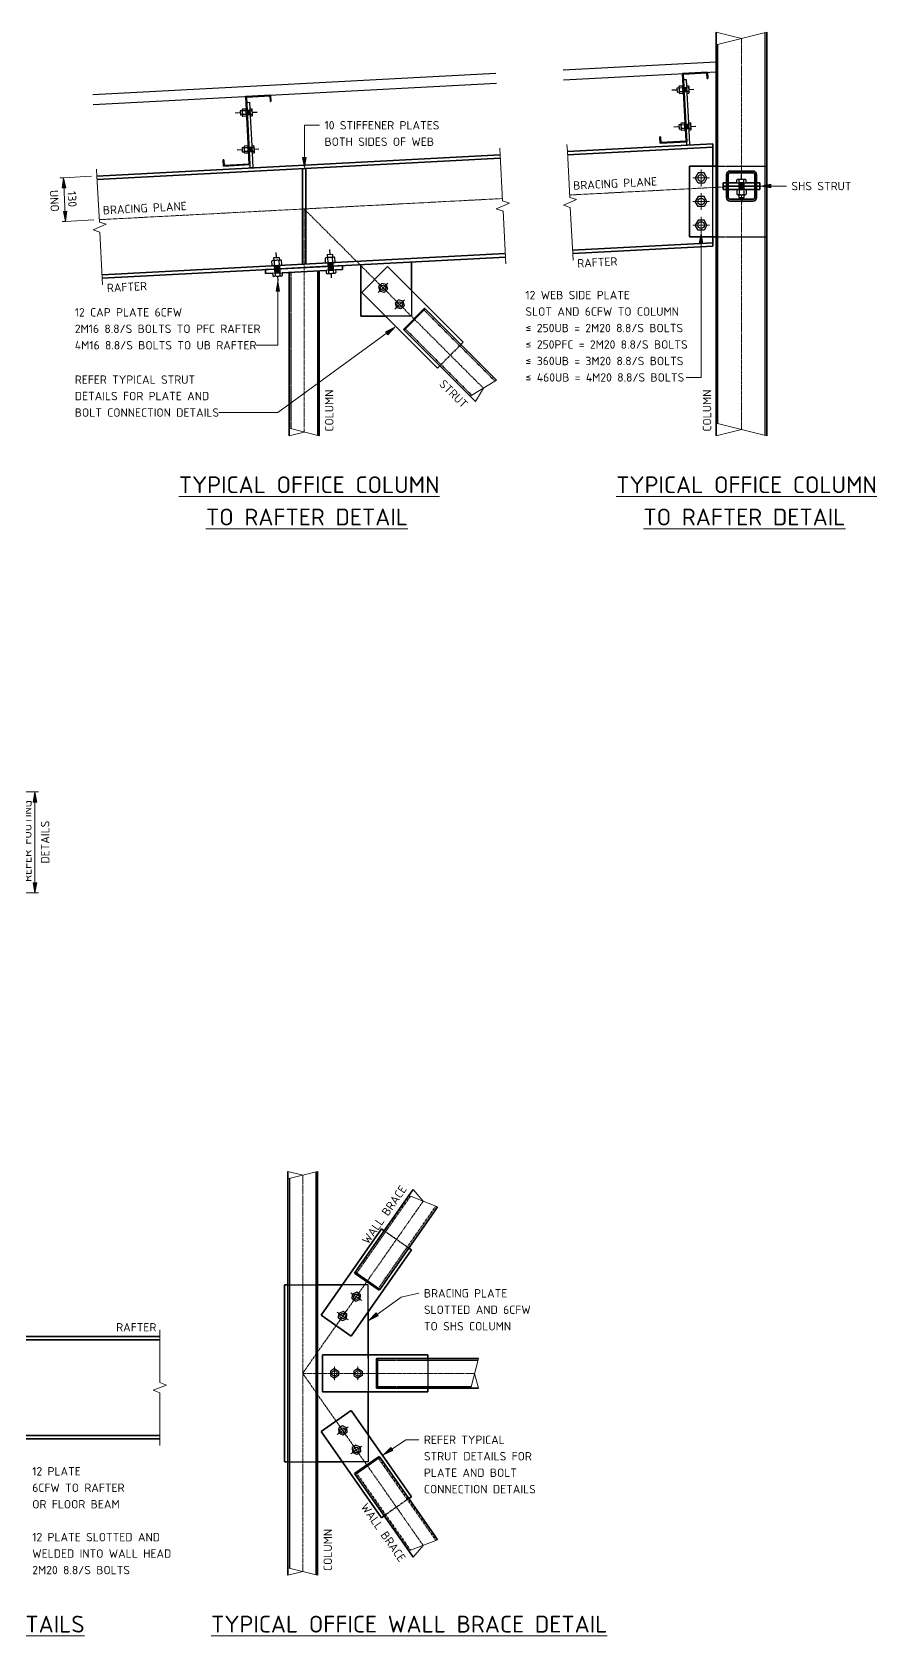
# Model space of a CAD drawing. Header units: millimetres. Extents: x -1974 to 4228, y -2205 to 3000.
# Drawn here: x 1717 to 4228, y -2204 to 2563 of the extents above; entities that cross this region are included whole.
import ezdxf

# ---------------------------------------------------------------- set-up
doc = ezdxf.new("R2010")
doc.units = ezdxf.units.MM
doc.linetypes.add('Centre x0_5', pattern=[10.25, 1.5, -1.25, 6.25, -1.25])
doc.linetypes.add('Hidden', pattern=[4, 3, -1])
for name, color, linetype, lineweight in [('A-000-T_TEXT', 231, 'Continuous', 13), ('A-010-D_DIM', 211, 'Continuous', 13), ('A-010-D_DIM-10', 211, 'Continuous', 13), ('A-010-M_LINE', 90, 'Continuous', 13), ('Z-000-T_TEXT', 131, 'Continuous', 18), ('Z-060-M_DETAIL', 92, 'Continuous', 25)]:
    doc.layers.add(name, color=color, linetype=linetype, lineweight=lineweight)
doc.styles.add('ISOCPEUR', font='isocpeur.ttf', dxfattribs={"height": 25})
doc.styles.add('ISOCPEUR_1', font='isocpeur.ttf', dxfattribs={"height": 50})
doc.dimstyles.new('2_5___Arrow_Tick', dxfattribs={"dimscale": 304.8, "dimtxt": 24.899529, "dimasz": 0.098425, "dimexe": 0.032808, "dimexo": 0.052493, "dimgap": 0.008202, "dimtad": 1, "dimdec": 0, "dimzin": 0, "dimdsep": 46, "dimtxsty": 'ISOCPEUR', "dimsah": 1, "dimcen": 0.09, "dimadec": 0, "dimazin": 0, "dimtfac": 1, "dimtdec": 4, "dimtix": 1, "dimtmove": 0, "dimatfit": 3, "dimfxl": 1, "dimtvp": 1, "dimtolj": 1, "dimtzin": 0, "dimlwd": 18, "dimlwe": 18, "dimarcsym": 2})

# ---------------------------------------------------------------- blocks, each defined once
blk = doc.blocks.new('NRP_Bolt Detailed Section _v2_ - M16-3988920-S-6921 - _INDUSTRIAL_ TYPICAL OFFICE STEEL FRAMING DETAILS')
at = {"layer": 'Z-060-M_DETAIL'}
blk.add_hatch(color=256, dxfattribs=at).paths.add_polyline_path([(0, -8), (22.2, -8), (22.2, 8), (0, 8)])
for p, q in [((-9.8, 0), (-23, 0)), ((-9.8, -10.7), (-9.8, 10.7)), ((0, 14.2), (-7.7, 14.2)), ((0, 7.1), (-7.7, 7.1)), ((0, 14.2), (0, -14.2)), ((22.2, 8), (0, 8)), ((0, 8), (0, -8)), ((22.2, -10.7), (22.2, 10.7)), ((22.2, -8), (22.2, 8)), ((24.2, 14.2), (36.2, 14.2)), ((24.2, 7.1), (36.2, 7.1)), ((38.2, 10.7), (38.2, -10.7)), ((38.2, 8), (46.2, 8)), ((46.2, 8), (46.2, -8)), ((46.2, 0), (61.2, 0)), ((0, -7.1), (-7.7, -7.1)), ((0, -14.2), (-7.7, -14.2)), ((0, -8), (22.2, -8)), ((24.2, -7.1), (36.2, -7.1)), ((24.2, -14.2), (36.2, -14.2)), ((46.2, -8), (38.2, -8))]:
    blk.add_line(p, q, dxfattribs=at)
for centre, radius, start, end in [((-5.6, 10.7), 4.13, 120.5102, 239.4898), ((3.7, 0), 13.5, 148.1145, 211.8855), ((26.3, 10.7), 4.13, 120.5102, 239.4898), ((35.7, 0), 13.5, 148.1145, 211.8855), ((34.1, 10.7), 4.13, 300.5102, 59.4898), ((24.7, 0), 13.5, 328.1145, 31.8855), ((-5.6, -10.7), 4.13, 120.5102, 239.4898), ((26.3, -10.7), 4.13, 120.5102, 239.4898), ((34.1, -10.7), 4.13, 300.5102, 59.4898)]:
    blk.add_arc(centre, radius, start, end, dxfattribs=at)
blk = doc.blocks.new('NRP_Bolt Detailed Section _v2_ - M16-3988918-S-6921 - _INDUSTRIAL_ TYPICAL OFFICE STEEL FRAMING DETAILS')
at = {"layer": 'Z-060-M_DETAIL'}
blk.add_hatch(color=256, dxfattribs=at).paths.add_polyline_path([(0, -8), (22.2, -8), (22.2, 8), (0, 8)])
for p, q in [((-9.8, 10.7), (-9.8, -10.7)), ((0, 14.2), (-7.7, 14.2)), ((0, 7.1), (-7.7, 7.1)), ((0, -14.2), (0, 14.2)), ((22.2, 8), (0, 8)), ((0, 8), (0, -8)), ((22.2, 10.7), (22.2, -10.7)), ((22.2, -8), (22.2, 8)), ((24.2, 14.2), (36.2, 14.2)), ((24.2, 7.1), (36.2, 7.1)), ((38.2, -10.7), (38.2, 10.7)), ((46.2, 8), (38.2, 8)), ((46.2, -8), (46.2, 8)), ((-9.8, 0), (-23, 0)), ((0, -7.1), (-7.7, -7.1)), ((0, -14.2), (-7.7, -14.2)), ((0, -8), (22.2, -8)), ((24.2, -7.1), (36.2, -7.1)), ((24.2, -14.2), (36.2, -14.2)), ((38.2, -8), (46.2, -8)), ((46.2, 0), (61.2, 0))]:
    blk.add_line(p, q, dxfattribs=at)
for centre, radius, start, end in [((-5.6, 10.7), 4.13, 120.5102, 239.4898), ((3.7, 0), 13.5, 148.1145, 211.8855), ((26.3, 10.7), 4.13, 120.5102, 239.4898), ((35.7, 0), 13.5, 148.1145, 211.8855), ((34.1, 10.7), 4.13, 300.5102, 59.4898), ((24.7, 0), 13.5, 328.1145, 31.8855), ((-5.6, -10.7), 4.13, 120.5102, 239.4898), ((26.3, -10.7), 4.13, 120.5102, 239.4898), ((34.1, -10.7), 4.13, 300.5102, 59.4898)]:
    blk.add_arc(centre, radius, start, end, dxfattribs=at)
blk = doc.blocks.new('NRP_Break Line _v2_ - Rectangular-3988925-S-6921 - _INDUSTRIAL_ TYPICAL OFFICE STEEL FRAMING DETAILS')
at = {"layer": 'Z-060-M_DETAIL', "lineweight": 18}
for p, q in [((89, -22.25), (0, 0)), ((0, -22.25), (44.5, -11.125))]:
    blk.add_line(p, q, dxfattribs=at)
at = {"layer": 'Z-060-M_DETAIL', "lineweight": 35}
for p, q in [((0, -22.25), (0, 0)), ((89, -22.25), (89, 0))]:
    blk.add_line(p, q, dxfattribs=at)
blk = doc.blocks.new('NRP_Break Line _v2_ - Section-3988923-S-6921 - _INDUSTRIAL_ TYPICAL OFFICE STEEL FRAMING DETAILS')
at = {"layer": 'Z-060-M_DETAIL', "lineweight": 18}
for p, q in [((0, 0), (137, 0)), ((167, 0), (304, 0))]:
    blk.add_line(p, q, dxfattribs=at)
blk = doc.blocks.new('NRP_Purlin Cleat _v2_ - 200-878176-S-6921 - _INDUSTRIAL_ TYPICAL OFFICE STEEL FRAMING DETAILS')
at = {"layer": 'Z-060-M_DETAIL'}
for points in [[(8, 171), (-3, 171), (-3, 159), (8, 159)], [(8, 61), (-3, 61), (-3, 49), (8, 49)]]:
    blk.add_hatch(color=256, dxfattribs=at).paths.add_polyline_path(points)
for p, q in [((0, 171), (0, 195)), ((0, 195), (8, 195)), ((8, 195), (8, 175.7)), ((-21, 165), (-36, 165)), ((-15, 171), (-21, 171)), ((-21, 171), (-21, 159)), ((-21, 159), (-15, 159)), ((-15, 173), (-15, 157)), ((-4.5, 175.7), (-13.5, 175.7)), ((-4.5, 170.3), (-13.5, 170.3)), ((-4.5, 159.7), (-13.5, 159.7)), ((-4.5, 154.3), (-13.5, 154.3)), ((-3, 157), (-3, 173)), ((8, 171), (-3, 171)), ((-3, 171), (-3, 159)), ((-3, 159), (8, 159)), ((0, 61), (0, 159)), ((8, 175.7), (13.8, 175.7)), ((8, 175.7), (8, 154.3)), ((8, 159), (8, 171)), ((8, 170.3), (13.8, 170.3)), ((8, 159.7), (13.8, 159.7)), ((8, 154.3), (8, 65.7)), ((8, 154.3), (13.8, 154.3)), ((15.3, 157), (15.3, 173)), ((15.3, 165), (29, 165)), ((-21, 55), (-36, 55)), ((-15, 61), (-21, 61)), ((-21, 61), (-21, 49)), ((-21, 49), (-15, 49)), ((-15, 63), (-15, 47)), ((-4.5, 65.7), (-13.5, 65.7)), ((-4.5, 60.3), (-13.5, 60.3)), ((-4.5, 49.7), (-13.5, 49.7)), ((-3, 47), (-3, 63)), ((8, 61), (-3, 61)), ((-3, 61), (-3, 49)), ((-3, 49), (8, 49)), ((0, 0), (0, 49)), ((8, 65.7), (13.8, 65.7)), ((8, 65.7), (8, 44.3)), ((8, 49), (8, 61)), ((8, 60.3), (13.8, 60.3)), ((8, 49.7), (13.8, 49.7)), ((15.3, 47), (15.3, 63)), ((15.3, 55), (29, 55)), ((-4.5, 44.3), (-13.5, 44.3)), ((8, 0), (0, 0)), ((8, 44.3), (8, 0)), ((8, 44.3), (13.8, 44.3))]:
    blk.add_line(p, q, dxfattribs=at)
for centre, radius, start, end in [((-11.9, 173), 3.1, 120.5102, 239.4898), ((-4.9, 165), 10.1, 148.1145, 211.8855), ((-11.9, 157), 3.1, 120.5102, 239.4898), ((-6.1, 173), 3.1, 300.5102, 59.4898), ((-13.1, 165), 10.1, 328.1145, 31.8855), ((-6.1, 157), 3.1, 300.5102, 59.4898), ((12.2, 173), 3.1, 300.5102, 59.4898), ((5.2, 165), 10.1, 328.1145, 31.8855), ((12.2, 157), 3.1, 300.5102, 59.4898), ((-11.9, 63), 3.1, 120.5102, 239.4898), ((-4.9, 55), 10.1, 148.1145, 211.8855), ((-11.9, 47), 3.1, 120.5102, 239.4898), ((-6.1, 63), 3.1, 300.5102, 59.4898), ((-13.1, 55), 10.1, 328.1145, 31.8855), ((-6.1, 47), 3.1, 300.5102, 59.4898), ((12.2, 63), 3.1, 300.5102, 59.4898), ((5.2, 55), 10.1, 328.1145, 31.8855), ((12.2, 47), 3.1, 300.5102, 59.4898)]:
    blk.add_arc(centre, radius, start, end, dxfattribs=at)
blk = doc.blocks.new('NRP_Bolt Detailed Plan _v2_ - M16-1017939-S-6921 - _INDUSTRIAL_ TYPICAL OFFICE STEEL FRAMING DETAILS')
at = {"layer": 'Z-060-M_DETAIL', "lineweight": 13}
for p, q in [((-20, 0), (0, 0)), ((0, 0), (0, 20)), ((20, 0), (0, 0)), ((0, 0), (0, -20))]:
    blk.add_line(p, q, dxfattribs=at)
at = {"layer": 'Z-060-M_DETAIL'}
for p, q in [((-6.9, 12), (-13.9, 0)), ((6.9, 12), (-6.9, 12)), ((13.9, 0), (6.9, 12)), ((13.9, 0), (6.9, -12)), ((-6.9, -12), (-13.9, 0)), ((6.9, -12), (-6.9, -12))]:
    blk.add_line(p, q, dxfattribs=at)
blk.add_circle((0, 0), 8, dxfattribs=at)
blk = doc.blocks.new('NRP_Break Line _v2_ - Rectangular-3988926-S-6921 - _INDUSTRIAL_ TYPICAL OFFICE STEEL FRAMING DETAILS')
at = {"layer": 'Z-060-M_DETAIL', "lineweight": 18}
for p, q in [((0, 0), (150, 37.5)), ((0, 37.5), (75, 18.75))]:
    blk.add_line(p, q, dxfattribs=at)
at = {"layer": 'Z-060-M_DETAIL', "lineweight": 35}
for p, q in [((0, 37.5), (0, 0)), ((150, 37.5), (150, 0))]:
    blk.add_line(p, q, dxfattribs=at)
blk = doc.blocks.new('NRP_Break Line _v2_ - Rectangular-3988927-S-6921 - _INDUSTRIAL_ TYPICAL OFFICE STEEL FRAMING DETAILS')
at = {"layer": 'Z-060-M_DETAIL', "lineweight": 18}
for p, q in [((150, -37.5), (0, 0)), ((0, -37.5), (75, -18.75))]:
    blk.add_line(p, q, dxfattribs=at)
at = {"layer": 'Z-060-M_DETAIL', "lineweight": 35}
for p, q in [((0, -37.5), (0, 0)), ((150, -37.5), (150, 0))]:
    blk.add_line(p, q, dxfattribs=at)
blk = doc.blocks.new('NRP_Bolt Detailed Section _v2_ - M16-3988928-S-6921 - _INDUSTRIAL_ TYPICAL OFFICE STEEL FRAMING DETAILS')
at = {"layer": 'Z-060-M_DETAIL'}
blk.add_hatch(color=256, dxfattribs=at).paths.add_polyline_path([(0, -8), (20, -8), (20, 8), (0, 8)])
for p, q in [((-9.8, 10.7), (-9.8, -10.7)), ((0, 14.2), (-7.7, 14.2)), ((0, 7.1), (-7.7, 7.1)), ((0, -14.2), (0, 14.2)), ((20, 8), (0, 8)), ((0, 8), (0, -8)), ((20, 10.7), (20, -10.7)), ((20, -8), (20, 8)), ((22, 14.2), (34, 14.2)), ((22, 7.1), (34, 7.1)), ((36, -10.7), (36, 10.7)), ((44, 8), (36, 8)), ((44, -8), (44, 8)), ((-9.8, 0), (-23, 0)), ((0, -7.1), (-7.7, -7.1)), ((0, -14.2), (-7.7, -14.2)), ((0, -8), (20, -8)), ((22, -7.1), (34, -7.1)), ((22, -14.2), (34, -14.2)), ((36, -8), (44, -8)), ((44, 0), (59, 0))]:
    blk.add_line(p, q, dxfattribs=at)
for centre, radius, start, end in [((-5.6, 10.7), 4.13, 120.5102, 239.4898), ((3.7, 0), 13.5, 148.1145, 211.8855), ((24.1, 10.7), 4.13, 120.5102, 239.4898), ((33.5, 0), 13.5, 148.1145, 211.8855), ((31.9, 10.7), 4.13, 300.5102, 59.4898), ((22.5, 0), 13.5, 328.1145, 31.8855), ((-5.6, -10.7), 4.13, 120.5102, 239.4898), ((24.1, -10.7), 4.13, 120.5102, 239.4898), ((31.9, -10.7), 4.13, 300.5102, 59.4898)]:
    blk.add_arc(centre, radius, start, end, dxfattribs=at)
blk = doc.blocks.new('NRP_Bolt Detailed Plan _v2_ - M20-1017941-S-6921 - _INDUSTRIAL_ TYPICAL OFFICE STEEL FRAMING DETAILS')
at = {"layer": 'Z-060-M_DETAIL', "lineweight": 13}
for p, q in [((-25, 0), (0, 0)), ((0, 0), (0, 25)), ((25, 0), (0, 0)), ((0, 0), (0, -25))]:
    blk.add_line(p, q, dxfattribs=at)
at = {"layer": 'Z-060-M_DETAIL'}
for p, q in [((-8.7, 15), (-17.3, 0)), ((8.7, 15), (-8.7, 15)), ((17.3, 0), (8.7, 15)), ((17.3, 0), (8.7, -15)), ((-8.7, -15), (-17.3, 0)), ((8.7, -15), (-8.7, -15))]:
    blk.add_line(p, q, dxfattribs=at)
blk.add_circle((0, 0), 10, dxfattribs=at)
blk = doc.blocks.new('NRP_Break Line _v2_ - Rectangular-3988922-S-6921 - _INDUSTRIAL_ TYPICAL OFFICE STEEL FRAMING DETAILS')
at = {"layer": 'Z-060-M_DETAIL', "lineweight": 18}
for p, q in [((0, 0), (89, 22.25)), ((0, 22.25), (44.5, 11.125))]:
    blk.add_line(p, q, dxfattribs=at)
at = {"layer": 'Z-060-M_DETAIL', "lineweight": 35}
for p, q in [((0, 22.25), (0, 0)), ((89, 22.25), (89, 0))]:
    blk.add_line(p, q, dxfattribs=at)
blk = doc.blocks.new('NRP_Bolt Detailed Plan _v2_ - M16-3988906-S-6921 - _INDUSTRIAL_ TYPICAL OFFICE STEEL FRAMING DETAILS')
at = {"layer": 'Z-060-M_DETAIL'}
for p, q in [((-6.9, 12), (-13.9, 0)), ((-6.9, -12), (-13.9, 0)), ((6.9, 12), (-6.9, 12)), ((13.9, 0), (6.9, 12)), ((6.9, -12), (-6.9, -12)), ((13.9, 0), (6.9, -12))]:
    blk.add_line(p, q, dxfattribs=at)
at = {"layer": 'Z-060-M_DETAIL', "lineweight": 13}
for p, q in [((0, 0), (0, 20)), ((-20, 0), (0, 0)), ((0, 0), (0, -20)), ((20, 0), (0, 0))]:
    blk.add_line(p, q, dxfattribs=at)
at = {"layer": 'Z-060-M_DETAIL'}
blk.add_circle((0, 0), 8, dxfattribs=at)
blk = doc.blocks.new('DIMBLOCK1-S-6921 - _INDUSTRIAL_ TYPICAL OFFICE STEEL FRAMING DETAILS')
at = {"layer": 'A-010-D_DIM-10', "lineweight": 18}
for points in [[(1810.2, 2130.4), (1806.5, 2100.1), (1817.1, 2100.7)], [(1817, 2000.6), (1820.7, 2030.8), (1810.2, 2030.2)]]:
    blk.add_hatch(color=256, dxfattribs=at).paths.add_polyline_path(points)
for p, q in [((1810.2, 2130.4), (1800.2, 2129.9)), ((1810.2, 2130.4), (1806.5, 2100.1)), ((1806.5, 2100.1), (1817.1, 2100.7)), ((1810.2, 2130.4), (1894.1, 2134.8)), ((1817, 2000.6), (1810.2, 2130.4)), ((1817.1, 2100.7), (1810.2, 2130.4)), ((1820.7, 2030.8), (1810.2, 2030.2)), ((1810.2, 2030.2), (1817, 2000.6)), ((1817, 2000.6), (1820.7, 2030.8)), ((1817, 2000.6), (1900.9, 2005)), ((1817, 2000.6), (1807, 2000))]:
    blk.add_line(p, q, dxfattribs=at)
at = {"layer": 'A-010-D_DIM-10', "color": 0, "lineweight": 18, "char_height": 25, "attachment_point": 1, "rotation": 273, "line_spacing_factor": 1.149209, "style": 'ISOCPEUR'}
for s, insert, width in [('UNO', (1794.3, 2094.7), 72.4), ('130', (1847.5, 2091.2), 57.46)]:
    blk.add_mtext(s, dxfattribs=dict(at, insert=insert, width=width))
blk = doc.blocks.new('DIMBLOCK12-S-6921 - _INDUSTRIAL_ TYPICAL OFFICE STEEL FRAMING DETAILS')
at = {"layer": 'A-010-D_DIM-10', "lineweight": 18}
for points in [[(1725.8, 304.8), (1720.5, 274.8), (1731.1, 274.8)], [(1725.8, 4.8), (1731.1, 34.8), (1720.5, 34.8)]]:
    blk.add_hatch(color=256, dxfattribs=at).paths.add_polyline_path(points)
for p, q in [((1725.8, 304.8), (1541.8, 304.8)), ((1725.8, 304.8), (1720.5, 274.8)), ((1725.8, 304.8), (1725.8, 4.8)), ((1731.1, 274.8), (1725.8, 304.8)), ((1725.8, 304.8), (1735.8, 304.8)), ((1720.5, 274.8), (1731.1, 274.8)), ((1725.8, 4.8), (1141.8, 4.8)), ((1731.1, 34.8), (1720.5, 34.8)), ((1720.5, 34.8), (1725.8, 4.8)), ((1725.8, 4.8), (1731.1, 34.8)), ((1725.8, 4.8), (1735.8, 4.8))]:
    blk.add_line(p, q, dxfattribs=at)
at = {"layer": 'A-010-D_DIM-10', "color": 0, "lineweight": 18, "char_height": 25, "attachment_point": 1, "rotation": 90, "line_spacing_factor": 1.149209, "style": 'ISOCPEUR'}
for s, insert, width in [('REFER FOOTING', (1690.6, 37.7), 280.982), ('DETAILS', (1743.5, 91.8), 151.121)]:
    blk.add_mtext(s, dxfattribs=dict(at, insert=insert, width=width))

msp = doc.modelspace()

# ---------------------------------------------------------------- hatches: boundary and pattern name
at = {"layer": 'A-000-T_TEXT', "lineweight": 18}
for points in [[(2526.6, 2160.7), (2531.9, 2190.7), (2521.4, 2190.7)], [(3883.4, 2105.7), (3913.4, 2100.4), (3913.4, 2111)], [(3705.8, 1964.6), (3700.5, 1934.6), (3711.1, 1934.6)], [(2447.8, 1823.5), (2442.5, 1793.5), (2453.1, 1793.5)], [(2795.5, 1685.9), (2768.1, 1672.5), (2774.3, 1664)], [(2718.6, -1265.9), (2746, -1252.5), (2739.7, -1243.9)], [(2761.5, -1665.4), (2789.4, -1653), (2783.5, -1644.3)]]:
    msp.add_hatch(color=7, dxfattribs=at).paths.add_polyline_path(points)

# ---------------------------------------------------------------- linework, layer by layer
at = {"layer": 'A-000-T_TEXT', "color": 7, "lineweight": 18}
for p, q in [((2526.6, 2286.4), (2571.5, 2286.4)), ((2526.6, 2160.7), (2526.6, 2286.4)), ((2531.9, 2190.7), (2521.4, 2190.7)), ((2521.4, 2190.7), (2526.6, 2160.7)), ((2526.6, 2160.7), (2531.9, 2190.7)), ((3913.4, 2111), (3883.4, 2105.7)), ((3883.4, 2105.7), (3913.4, 2100.4)), ((3883.4, 2105.7), (3959.2, 2105.7)), ((3913.4, 2100.4), (3913.4, 2111)), ((3705.8, 1964.6), (3700.5, 1934.6)), ((3711.1, 1934.6), (3705.8, 1964.6)), ((3705.8, 1964.6), (3705.8, 1536.9)), ((3700.5, 1934.6), (3711.1, 1934.6)), ((2447.8, 1823.5), (2442.5, 1793.5)), ((2453.1, 1793.5), (2447.8, 1823.5)), ((2447.8, 1823.5), (2447.8, 1632.5)), ((2442.5, 1793.5), (2453.1, 1793.5)), ((2795.5, 1685.9), (2447.8, 1432.5)), ((2795.5, 1685.9), (2768.1, 1672.5)), ((2768.1, 1672.5), (2774.3, 1664)), ((2774.3, 1664), (2795.5, 1685.9)), ((2397.6, 1632.5), (2383.1, 1632.5)), ((2447.8, 1632.5), (2397.6, 1632.5)), ((3674.3, 1536.9), (3661.7, 1536.9)), ((3705.8, 1536.9), (3674.3, 1536.9)), ((2272.6, 1432.5), (2272, 1432.5)), ((2447.8, 1432.5), (2272.6, 1432.5)), ((2813.9, -1196.5), (2866.9, -1185.5)), ((2718.6, -1265.9), (2813.9, -1196.5)), ((2739.7, -1243.9), (2718.6, -1265.9)), ((2718.6, -1265.9), (2746, -1252.5)), ((2746, -1252.5), (2739.7, -1243.9)), ((2761.5, -1665.4), (2827.7, -1620.9)), ((2827.7, -1620.9), (2866.9, -1620.9)), ((2783.5, -1644.3), (2761.5, -1665.4)), ((2761.5, -1665.4), (2789.4, -1653)), ((2789.4, -1653), (2783.5, -1644.3))]:
    msp.add_line(p, q, dxfattribs=at)
at = {"layer": 'A-010-M_LINE', "linetype": 'Hidden', "lineweight": 25}
for p, q in [((3755.8, 1399.7), (3755.8, 2527.2)), ((3895.8, 1364.7), (3895.8, 2562.2)), ((3740.8, 1954.7), (3740.8, 2164.7)), ((3750.8, 2164.7), (3900.8, 2164.7)), ((3750.8, 1954.7), (3900.8, 1954.7)), ((2486.3, 1849.4), (2486.3, 1384.4)), ((2565.3, 1853.5), (2565.3, 1364.7)), ((2844.8, 1795.8), (2844.8, 1718.7)), ((2844.8, 1718.7), (2767.7, 1718.7)), ((2882.3, 1737.1), (3093.5, 1525.8)), ((2826.4, 1681.2), (3023.7, 1483.9)), ((2991.9, 1634.5), (2929, 1571.6)), ((2482, -844.4), (2482, -2002.4)), ((2561, -824.6), (2561, -2022.1)), ((2681.8, -1125.6), (2841.8, -897.1)), ((2746.5, -1170.9), (2917.9, -926.2)), ((2836.6, -1050.9), (2763.7, -999.9)), ((2477, -1160.8), (2566, -1160.8)), ((2715.9, -1160.8), (2638.9, -1160.8)), ((2715.9, -1240.8), (2715.9, -1160.8)), ((2715.9, -1368.9), (2715.9, -1477.9)), ((2893.9, -1378.9), (2893.9, -1467.9)), ((2743.9, -1383.9), (3042.6, -1383.9)), ((2743.9, -1462.9), (3022.9, -1462.9)), ((2715.9, -1605.9), (2715.9, -1686)), ((2477, -1686), (2566, -1686)), ((2715.9, -1686), (2638.9, -1686)), ((2746.5, -1675.8), (2917.9, -1920.6)), ((2681.8, -1721.1), (2841.8, -1949.7)), ((2836.6, -1795.8), (2763.7, -1846.9))]:
    msp.add_line(p, q, dxfattribs=at)
at = {"layer": 'A-010-M_LINE', "linetype": 'Centre x0_5', "lineweight": 18}
for p, q in [((3825.8, 2125.6), (3825.8, 2544.7)), ((3315, 2079.1), (3817.8, 2105.4)), ((1916.9, 2005.8), (3115.2, 2068.6)), ((3825.8, 1382.2), (3825.8, 2079.8)), ((2525.8, 1374.6), (2525.8, 2037.7)), ((2525.8, 2037.7), (3058.6, 1504.9)), ((2521.5, -2012.3), (2521.5, -834.5)), ((2521.5, -1423.4), (2879.9, -911.6)), ((2521.5, -1423.4), (2879.9, -1935.1)), ((2521.5, -1423.4), (3032.8, -1423.4))]:
    msp.add_line(p, q, dxfattribs=at)
at = {"layer": 'A-010-M_LINE', "lineweight": 35}
for p, q in [((3750.8, 1400.9), (3750.8, 2525.9)), ((3900.8, 2525.9), (3900.8, 1400.9)), ((3650.6, 2440.1), (3724.5, 2444)), ((3661.2, 2239.3), (3650.6, 2440.1)), ((3722.7, 2442), (3652.6, 2438.3)), ((3652.6, 2438.3), (3663.2, 2237.5)), ((3723.6, 2425.4), (3722.7, 2442)), ((3724.5, 2444), (3725.5, 2425.5)), ((3725.5, 2425.5), (3723.6, 2425.4)), ((2352.4, 2372.1), (2426.3, 2376)), ((2362.9, 2171.3), (2352.4, 2372.1)), ((2424.5, 2374), (2354.4, 2370.3)), ((2354.4, 2370.3), (2364.9, 2169.5)), ((2425.4, 2357.4), (2424.5, 2374)), ((2427.3, 2357.5), (2425.4, 2357.4)), ((2426.3, 2376), (2427.3, 2357.5)), ((3583.3, 2251.8), (3585.2, 2251.9)), ((3584.3, 2233.4), (3583.3, 2251.8)), ((3585.2, 2251.9), (3586.1, 2235.4)), ((1910.1, 2135.6), (3108.4, 2198.4)), ((3308.2, 2208.9), (3740.8, 2231.6)), ((3308.7, 2198.7), (3740.8, 2221.3)), ((3663.2, 2237.5), (3584.3, 2233.4)), ((3586.1, 2235.4), (3661.2, 2239.3)), ((3740.8, 2164.7), (3740.8, 2231.6)), ((1910.6, 2125.4), (3109, 2188.2)), ((2285.1, 2183.8), (2287, 2183.9)), ((2286, 2165.3), (2285.1, 2183.8)), ((2364.9, 2169.5), (2286, 2165.3)), ((2287, 2183.9), (2287.8, 2167.3)), ((2287.8, 2167.3), (2362.9, 2171.3)), ((2520.8, 1873.4), (2520.8, 2157.4)), ((2530.8, 1873.9), (2530.8, 2157.9)), ((3670.8, 2164.7), (3670.8, 1954.7)), ((3750.8, 2164.7), (3670.8, 2164.7)), ((3860.3, 2150.3), (3791.3, 2150.3)), ((3860.3, 2145.3), (3791.3, 2145.3)), ((3771.3, 2105.8), (3771.3, 2115.8)), ((3771.3, 2115.8), (3811.6, 2115.8)), ((3771.3, 2095.8), (3771.3, 2105.8)), ((3771.3, 2105.8), (3817.8, 2105.8)), ((3781.3, 2140.3), (3781.3, 2071.3)), ((3786.3, 2140.3), (3786.3, 2071.3)), ((3833.8, 2105.8), (3880.3, 2105.8)), ((3840, 2115.8), (3880.3, 2115.8)), ((3865.3, 2071.3), (3865.3, 2140.3)), ((3870.3, 2071.3), (3870.3, 2140.3)), ((3880.3, 2115.8), (3880.3, 2105.8)), ((3880.3, 2105.8), (3880.3, 2095.8)), ((3815.1, 2095.8), (3771.3, 2095.8)), ((3791.3, 2066.3), (3860.3, 2066.3)), ((3791.3, 2061.3), (3860.3, 2061.3)), ((3880.3, 2095.8), (3836.5, 2095.8)), ((3670.8, 1954.7), (3750.8, 1954.7)), ((3740.8, 1927.1), (3740.8, 1954.7)), ((3323.5, 1915.5), (3740.8, 1937.4)), ((3324.1, 1905.3), (3740.8, 1927.1)), ((1925.5, 1842.2), (3123.8, 1905)), ((1926, 1832), (3124.3, 1894.8)), ((2596.6, 1867.2), (2453.8, 1859.7)), ((2639.5, 1869.4), (2612.6, 1868)), ((2640.1, 1857.4), (2639.5, 1869.4)), ((2694.8, 1872.3), (2694.8, 1718.7)), ((2697, 1789.4), (2774.1, 1866.5)), ((2999, 1641.6), (2774.1, 1866.5)), ((2844.8, 1795.8), (2844.8, 1880.2)), ((2437.8, 1858.9), (2410.8, 1857.4)), ((2410.8, 1857.4), (2411.5, 1845.5)), ((2432.2, 1846.5), (2411.5, 1845.5)), ((2591, 1854.9), (2460.6, 1848)), ((2481.3, 1849.1), (2481.3, 1385.7)), ((2570.3, 1385.7), (2570.3, 1853.8)), ((2640.1, 1857.4), (2619.4, 1856.4)), ((2921.9, 1564.5), (2697, 1789.4)), ((2767.7, 1718.7), (2694.8, 1718.7)), ((2820.8, 1679.8), (2883.7, 1742.7)), ((2822.9, 1677.7), (2885.8, 1740.6)), ((2883.7, 1742.7), (2885.8, 1740.6)), ((3082.2, 1544.2), (2885.8, 1740.6)), ((2822.9, 1677.7), (2820.8, 1679.8)), ((2822.9, 1677.7), (3019.3, 1481.3)), ((2991.9, 1634.5), (2999, 1641.6)), ((2929, 1571.6), (2921.9, 1564.5)), ((2477, -845.6), (2477, -2001.1)), ((2566, -2001.1), (2566, -845.6)), ((2677.7, -1122.7), (2837, -895.2)), ((2909.9, -946.3), (2750.6, -1173.8)), ((2755.6, -994.1), (2576, -1250.5)), ((2763.7, -999.9), (2755.6, -994.1)), ((2844.8, -1056.7), (2665.3, -1313)), ((2836.6, -1050.9), (2844.8, -1056.7)), ((2677.7, -1122.7), (2676, -1125.2)), ((2676, -1125.2), (2748.9, -1176.2)), ((2677.7, -1122.7), (2750.6, -1173.8)), ((2467, -1686), (2467, -1160.8)), ((2467, -1160.8), (2477, -1160.8)), ((2638.9, -1160.8), (2566, -1160.8)), ((2748.9, -1176.2), (2750.6, -1173.8)), ((2576, -1250.5), (2665.3, -1313)), ((2715.9, -1378.9), (2715.9, -1240.8)), ((1397.1, -1313.9), (2097.1, -1313.9)), ((1397.1, -1324.1), (2097.1, -1324.1)), ((2715.9, -1335.9), (2715.9, -1325.9)), ((2893.9, -1368.9), (2580.9, -1368.9)), ((2580.9, -1477.9), (2580.9, -1368.9)), ((2740.9, -1467.9), (2740.9, -1378.9)), ((2740.9, -1378.9), (2743.9, -1378.9)), ((3021.6, -1378.9), (2743.9, -1378.9)), ((2743.9, -1467.9), (2743.9, -1378.9)), ((2893.9, -1378.9), (2893.9, -1368.9)), ((2893.9, -1477.9), (2580.9, -1477.9)), ((2715.9, -1605.9), (2715.9, -1477.9)), ((2743.9, -1467.9), (2740.9, -1467.9)), ((2743.9, -1467.9), (3021.6, -1467.9)), ((2893.9, -1467.9), (2893.9, -1477.9)), ((2576, -1596.2), (2665.3, -1533.7)), ((2844.8, -1790.1), (2665.3, -1533.7)), ((1397.1, -1607.7), (2097.1, -1607.7)), ((1397.1, -1617.9), (2097.1, -1617.9)), ((2755.6, -1852.6), (2576, -1596.2)), ((2467, -1686), (2477, -1686)), ((2638.9, -1686), (2566, -1686)), ((2676, -1721.6), (2748.9, -1670.5)), ((2677.7, -1724), (2750.6, -1673)), ((2748.9, -1670.5), (2750.6, -1673)), ((2909.9, -1900.5), (2750.6, -1673)), ((2677.7, -1724), (2676, -1721.6)), ((2677.7, -1724), (2837, -1951.5)), ((2836.6, -1795.8), (2844.8, -1790.1)), ((2763.7, -1846.9), (2755.6, -1852.6))]:
    msp.add_line(p, q, dxfattribs=at)
at = {"layer": 'A-010-M_LINE', "lineweight": 25}
for p, q in [((1897.4, 2378.3), (3095.7, 2441.1)), ((3295.4, 2451.6), (3750.8, 2475.4)), ((3297, 2421.6), (3750.8, 2445.4)), ((1898.9, 2348.3), (3097.3, 2411.1))]:
    msp.add_line(p, q, dxfattribs=at)
at = {"layer": 'A-010-M_LINE', "lineweight": 35}
for centre, radius, start, end in [((3791.3, 2140.3), 10, 90, 180), ((3791.3, 2140.3), 5, 90, 180), ((3860.3, 2140.3), 10, 0, 90), ((3860.3, 2140.3), 5, 0, 90), ((3791.3, 2071.3), 10, 180, 270), ((3791.3, 2071.3), 5, 180, 270), ((3860.3, 2071.3), 10, 270, 0), ((3860.3, 2071.3), 5, 270, 0)]:
    msp.add_arc(centre, radius, start, end, dxfattribs=at)
at = {"layer": 'Z-000-T_TEXT'}
for p, q in [((3108.4, 2198.4), (3107.4, 2218.4)), ((3308.2, 2208.9), (3307.1, 2228.9)), ((1910.1, 2135.6), (1909, 2155.6)), ((3136, 2055.2), (3096.8, 2038.1)), ((3115.6, 2061.6), (3136, 2055.2)), ((3296.5, 2048.6), (3335.7, 2065.6)), ((3335.7, 2065.6), (3315.3, 2072.1)), ((3096.8, 2038.1), (3117.2, 2031.6)), ((3316.9, 2042.1), (3296.5, 2048.6)), ((1898.5, 1975.3), (1937.6, 1992.4)), ((1918.8, 1968.8), (1898.5, 1975.3)), ((1937.6, 1992.4), (1917.3, 1998.8)), ((3124.3, 1894.8), (3125.4, 1874.9)), ((3324.1, 1905.3), (3325.1, 1885.3)), ((1926, 1832), (1927, 1812.1)), ((2097.1, -1313.9), (2097.1, -1293.9)), ((2117.1, -1458.4), (2077.1, -1473.4)), ((2077.1, -1473.4), (2097.1, -1480.9)), ((2097.1, -1450.9), (2117.1, -1458.4)), ((2097.1, -1617.9), (2097.1, -1637.9))]:
    msp.add_line(p, q, dxfattribs=at)

# ---------------------------------------------------------------- block references
at = {"layer": 'Z-060-M_DETAIL'}
for name, p in [('NRP_Break Line _v2_ - Rectangular-3988926-S-6921 - _INDUSTRIAL_ TYPICAL OFFICE STEEL FRAMING DETAILS', (3750.8, 2525.9)), ('NRP_Bolt Detailed Plan _v2_ - M20-1017941-S-6921 - _INDUSTRIAL_ TYPICAL OFFICE STEEL FRAMING DETAILS', (3705.8, 2129.7)), ('NRP_Bolt Detailed Plan _v2_ - M20-1017941-S-6921 - _INDUSTRIAL_ TYPICAL OFFICE STEEL FRAMING DETAILS', (3705.8, 2059.7)), ('NRP_Bolt Detailed Plan _v2_ - M20-1017941-S-6921 - _INDUSTRIAL_ TYPICAL OFFICE STEEL FRAMING DETAILS', (3705.8, 1989.7)), ('NRP_Break Line _v2_ - Rectangular-3988925-S-6921 - _INDUSTRIAL_ TYPICAL OFFICE STEEL FRAMING DETAILS', (2481.3, 1385.7)), ('NRP_Break Line _v2_ - Rectangular-3988927-S-6921 - _INDUSTRIAL_ TYPICAL OFFICE STEEL FRAMING DETAILS', (3750.8, 1400.9)), ('NRP_Break Line _v2_ - Rectangular-3988922-S-6921 - _INDUSTRIAL_ TYPICAL OFFICE STEEL FRAMING DETAILS', (2477, -845.6)), ('NRP_Break Line _v2_ - Rectangular-3988925-S-6921 - _INDUSTRIAL_ TYPICAL OFFICE STEEL FRAMING DETAILS', (2477, -2001.1))]:
    msp.add_blockref(name, p, dxfattribs=at)
for name, p, rotation in [('NRP_Purlin Cleat _v2_ - 200-878176-S-6921 - _INDUSTRIAL_ TYPICAL OFFICE STEEL FRAMING DETAILS', (3663.7, 2227.5), 2.999999999999801), ('NRP_Purlin Cleat _v2_ - 200-878176-S-6921 - _INDUSTRIAL_ TYPICAL OFFICE STEEL FRAMING DETAILS', (2365.5, 2159.5), 2.999999999999801), ('NRP_Bolt Detailed Section _v2_ - M16-3988928-S-6921 - _INDUSTRIAL_ TYPICAL OFFICE STEEL FRAMING DETAILS', (3825.8, 2115.8), 270), ('NRP_Bolt Detailed Section _v2_ - M16-3988920-S-6921 - _INDUSTRIAL_ TYPICAL OFFICE STEEL FRAMING DETAILS', (2446.4, 1847.3), 92.99999999999983), ('NRP_Bolt Detailed Section _v2_ - M16-3988918-S-6921 - _INDUSTRIAL_ TYPICAL OFFICE STEEL FRAMING DETAILS', (2605.2, 1855.6), 92.99999999999947), ('NRP_Bolt Detailed Plan _v2_ - M16-1017939-S-6921 - _INDUSTRIAL_ TYPICAL OFFICE STEEL FRAMING DETAILS', (2760.3, 1803.2), 44.99999999999942), ('NRP_Bolt Detailed Plan _v2_ - M16-1017939-S-6921 - _INDUSTRIAL_ TYPICAL OFFICE STEEL FRAMING DETAILS', (2809.8, 1753.7), 44.99999999999942), ('NRP_Break Line _v2_ - Rectangular-3988925-S-6921 - _INDUSTRIAL_ TYPICAL OFFICE STEEL FRAMING DETAILS', (3019.3, 1481.3), 44.99999999999929), ('NRP_Break Line _v2_ - Rectangular-3988922-S-6921 - _INDUSTRIAL_ TYPICAL OFFICE STEEL FRAMING DETAILS', (2837, -895.2), 325.0000000000003), ('NRP_Bolt Detailed Plan _v2_ - M16-3988906-S-6921 - _INDUSTRIAL_ TYPICAL OFFICE STEEL FRAMING DETAILS', (2680.9, -1195.8), 325.0000000000001), ('NRP_Bolt Detailed Plan _v2_ - M16-3988906-S-6921 - _INDUSTRIAL_ TYPICAL OFFICE STEEL FRAMING DETAILS', (2640.7, -1253.1), 325.0000000000001), ('NRP_Break Line _v2_ - Rectangular-3988925-S-6921 - _INDUSTRIAL_ TYPICAL OFFICE STEEL FRAMING DETAILS', (3021.6, -1467.9), 89.9999999999992), ('NRP_Bolt Detailed Plan _v2_ - M16-1017939-S-6921 - _INDUSTRIAL_ TYPICAL OFFICE STEEL FRAMING DETAILS', (2615.9, -1423.4), 89.99999999999933), ('NRP_Bolt Detailed Plan _v2_ - M16-1017939-S-6921 - _INDUSTRIAL_ TYPICAL OFFICE STEEL FRAMING DETAILS', (2685.9, -1423.4), 89.99999999999933), ('NRP_Bolt Detailed Plan _v2_ - M16-1017939-S-6921 - _INDUSTRIAL_ TYPICAL OFFICE STEEL FRAMING DETAILS', (2640.7, -1593.6), 34.99999999999947), ('NRP_Bolt Detailed Plan _v2_ - M16-1017939-S-6921 - _INDUSTRIAL_ TYPICAL OFFICE STEEL FRAMING DETAILS', (2680.9, -1651), 34.99999999999947), ('NRP_Break Line _v2_ - Rectangular-3988925-S-6921 - _INDUSTRIAL_ TYPICAL OFFICE STEEL FRAMING DETAILS', (2837, -1951.5), 34.99999999999932)]:
    msp.add_blockref(name, p, dxfattribs=dict(at, rotation=rotation))
at = {"layer": 'Z-060-M_DETAIL', "lineweight": 18}
for p, rotation in [((3108.4, 2198.4), 272.9999999999998), ((3324.1, 1905.3), 92.99999999999983), ((1926, 1832), 92.99999999999983), ((2097.1, -1313.9), 269.9999999999995)]:
    msp.add_blockref('NRP_Break Line _v2_ - Section-3988923-S-6921 - _INDUSTRIAL_ TYPICAL OFFICE STEEL FRAMING DETAILS', p, dxfattribs=dict(at, rotation=rotation))

# ---------------------------------------------------------------- texts
at = {"layer": 'A-000-T_TEXT', "color": 7, "lineweight": 18, "attachment_point": 1}
for s, insert, char_height, width, style in [('10 STIFFENER PLATES', (2586.5, 2298.9), 25, 408.059, 'ISOCPEUR'), ('BOTH SIDES OF WEB', (2586.5, 2250), 25, 379.198, 'ISOCPEUR'), ('SHS STRUT', (3974.2, 2118.2), 25, 210.844, 'ISOCPEUR'), ('12 WEB SIDE PLATE', (3183.7, 1794.1), 25, 368.776, 'ISOCPEUR'), ('12 CAP PLATE 6CFW', (1844.2, 1742.9), 25, 382.405, 'ISOCPEUR'), ('SLOT AND 6CFW TO COLUMN', (3183.7, 1745.2), 25, 532.32, 'ISOCPEUR'), ('2M16 8.8/S BOLTS TO PFC RAFTER', (1844.2, 1694), 25, 651.772, 'ISOCPEUR'), ('≤', (3183.7, 1696.2), 25, 21.646, 'ISOCPEUR'), (' 250UB = 2M20 8.8/S BOLTS', (3201.6, 1696.2), 25, 534.726, 'ISOCPEUR'), ('4M16 8.8/S BOLTS TO UB RAFTER', (1844.2, 1645), 25, 634.937, 'ISOCPEUR'), ('≤', (3183.7, 1647.3), 25, 21.646, 'ISOCPEUR'), (' 250PFC = 2M20 8.8/S BOLTS', (3201.6, 1647.3), 25, 553.966, 'ISOCPEUR'), ('≤', (3183.7, 1598.3), 25, 21.646, 'ISOCPEUR'), (' 360UB = 3M20 8.8/S BOLTS', (3201.6, 1598.3), 25, 534.726, 'ISOCPEUR'), ('REFER TYPICAL STRUT', (1844.2, 1542.9), 25, 424.894, 'ISOCPEUR'), ('≤', (3183.7, 1549.4), 25, 21.646, 'ISOCPEUR'), (' 460UB = 4M20 8.8/S BOLTS', (3201.6, 1549.4), 25, 539.536, 'ISOCPEUR'), ('DETAILS FOR PLATE AND', (1844.2, 1494), 25, 470.591, 'ISOCPEUR'), ('BOLT CONNECTION DETAILS', (1844.2, 1445), 25, 500.253, 'ISOCPEUR'), ('\\LTYPICAL OFFICE COLUMN', (2153.4, 1242.9), 50, 901.097, 'ISOCPEUR_1'), ('\\LTYPICAL OFFICE COLUMN ', (3453.6, 1242.9), 50, 925.147, 'ISOCPEUR_1'), ('\\LTO RAFTER DETAIL', (2234.1, 1147), 50, 706.287, 'ISOCPEUR_1'), ('\\LTO RAFTER DETAIL', (3534.3, 1147), 50, 706.287, 'ISOCPEUR_1'), ('BRACING PLATE', (2881.9, -1173), 25, 291.013, 'ISOCPEUR'), ('SLOTTED AND 6CFW', (2881.9, -1221.9), 25, 374.388, 'ISOCPEUR'), ('RAFTER', (1967.3, -1274), 25, 142.7, 'ISOCPEUR'), ('TO SHS COLUMN', (2881.9, -1270.9), 25, 299.831, 'ISOCPEUR'), ('REFER TYPICAL', (2881.9, -1608.4), 25, 286.202, 'ISOCPEUR'), ('STRUT DETAILS FOR', (2881.9, -1657.3), 25, 378.396, 'ISOCPEUR'), ('12 PLATE', (1717.7, -1702.1), 25, 173.966, 'ISOCPEUR'), ('PLATE AND BOLT', (2881.9, -1706.3), 25, 324.683, 'ISOCPEUR'), ('6CFW TO RAFTER', (1717.7, -1751), 25, 326.287, 'ISOCPEUR'), ('CONNECTION DETAILS', (2881.9, -1755.2), 25, 388.017, 'ISOCPEUR'), ('OR FLOOR BEAM', (1717.7, -1800), 25, 300.633, 'ISOCPEUR'), ('12 PLATE SLOTTED AND', (1717.7, -1897.8), 25, 449.747, 'ISOCPEUR'), ('WELDED INTO WALL HEAD', (1717.7, -1946.7), 25, 484.219, 'ISOCPEUR'), ('2M20 8.8/S BOLTS', (1717.7, -1995.7), 25, 344.726, 'ISOCPEUR'), ('\\LTYPICAL WALL HEAD AND MULLION CONNECTION DETAILS', (53.3, -2143.9), 50, 2114.05, 'ISOCPEUR_1'), ('\\LTYPICAL OFFICE WALL BRACE DETAIL', (2249.4, -2143.9), 50, 1385.316, 'ISOCPEUR_1')]:
    msp.add_mtext(s, dxfattribs=dict(at, insert=insert, char_height=char_height, width=width, style=style))
at = {"layer": 'A-000-T_TEXT', "color": 7, "lineweight": 18, "char_height": 25, "attachment_point": 1, "style": 'ISOCPEUR'}
for s, insert, width, rotation in [('BRACING PLANE', (3324.9, 2119.5), 291.013, 3), ('BRACING PLANE', (1926.8, 2046.2), 291.013, 3), ('RAFTER', (3337, 1888.3), 142.7, 3), ('RAFTER', (1938.9, 1815.1), 142.7, 3), ('STRUT', (2943, 1532.6), 120.253, 315), ('COLUMN', (2587.9, 1376), 142.7, 90), ('COLUMN', (3710.9, 1376), 142.7, 90), ('WALL BRACE', (2695.7, -1027.5), 241.308, 55), ('WALL BRACE', (2713.4, -1805.9), 241.308, 305), ('COLUMN', (2583.6, -2010.8), 142.7, 90)]:
    msp.add_mtext(s, dxfattribs=dict(at, insert=insert, width=width, rotation=rotation))

# ---------------------------------------------------------------- dimensions: what is measured, and where the dimension line sits
at = {"layer": 'A-010-D_DIM', "lineweight": 18}
for base, p1, p2, angle, text, override, picture, middle in [((1810.2, 2130.4), (1916.9, 2005.8), (1910.1, 2135.6), 273, '<>\\XUNO', {"dimpost": '<>', "dimfxl": 130}, 'DIMBLOCK1-S-6921 - _INDUSTRIAL_ TYPICAL OFFICE STEEL FRAMING DETAILS', (1813.6, 2065.5)), ((1725.8, 4.8), (1525.8, 304.8), (1125.8, 4.8), 90, 'REFER FOOTING\\XDETAILS', {"dimpost": '<>', "dimfxl": 500}, 'DIMBLOCK12-S-6921 - _INDUSTRIAL_ TYPICAL OFFICE STEEL FRAMING DETAILS', (1725.8, 154.8))]:
    dim = msp.add_linear_dim(base=base, p1=p1, p2=p2, angle=angle, text=text, dimstyle='2_5___Arrow_Tick', override=override, dxfattribs=at)
    dim.commit()
    dim.dimension.update_dxf_attribs({"geometry": picture, "text_midpoint": middle})

doc.saveas('drawing.dxf')
